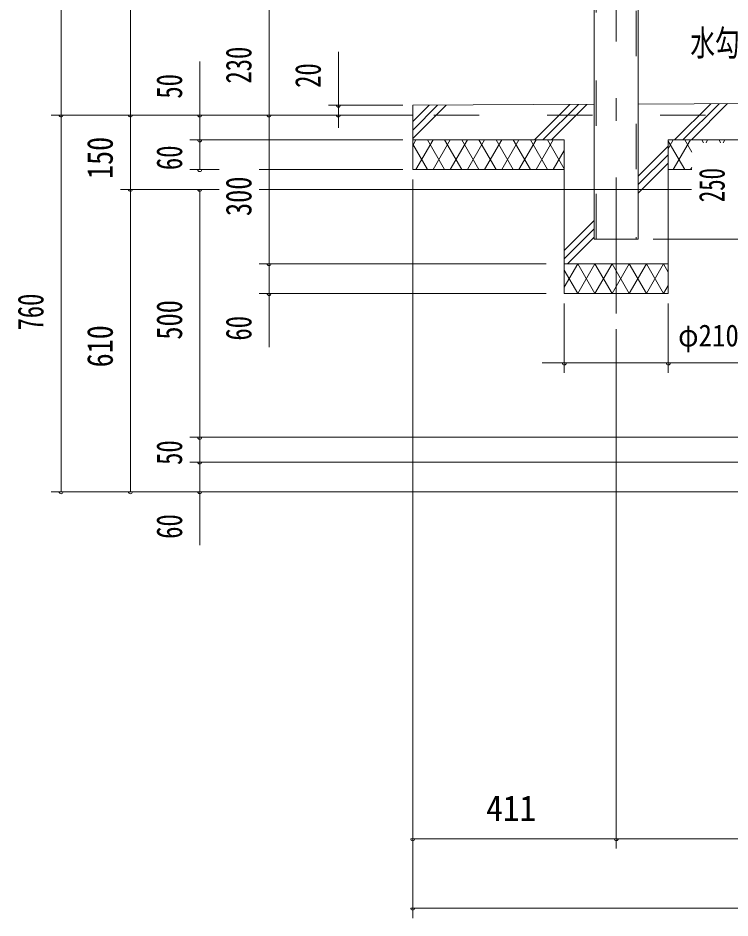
# Model space of a CAD drawing. Units: millimetres, scale not verified. Extents: x -34085 to 34091, y -14700 to 14700.
# Drawn here: x 14092 to 19124, y -4137 to 2219 of the extents above; entities that cross this region are included whole.
import ezdxf
from ezdxf.enums import TextEntityAlignment as Align

# ---------------------------------------------------------------- set-up
doc = ezdxf.new("R2010")
doc.units = ezdxf.units.MM
doc.header["$LTSCALE"] = 80
doc.linetypes.add('USER2', pattern=[10, 4, -6])
doc.linetypes.add('USER3', pattern=[24, 12, -5, 2, -5])
for name, color, linetype, lineweight in [('0-6_2-02BOLD', 7, 'Continuous', 18), ('0-7_2-12HIDDEN', 3, 'USER2', 18), ('0-8_2-22CENTER', 3, 'USER3', 18), ('0-A_2-52DIM', 3, 'Continuous', 18), ('0-B_2-62HATCH', 2, 'Continuous', 18)]:
    doc.layers.add(name, color=color, linetype=linetype, lineweight=lineweight)
doc.styles.add('ＭＳ ゴシック', font='')
doc.styles.get('ＭＳ ゴシック').set_extended_font_data('MS Gothic')

msp = doc.modelspace()

# ---------------------------------------------------------------- linework, layer by layer
at = {"layer": '0-6_2-02BOLD'}
for p, q in [((18163.92, 657.9), (18163.92, 5487.9)), ((16881.34, 1602.9), (18163.92, 1609.28)), ((18475.77, 1610.84), (23182.92, 1634.25)), ((16881.34, 1532.9), (16356.34, 1532.9)), ((18853.65, 1147.9), (18687.25, 1147.9)), ((18687.25, 482.9), (17952.24, 482.9))]:
    msp.add_line(p, q, dxfattribs=at)
for points in [[(18475.77, 5487.9), (18475.77, 657.9), (18163.82, 657.9)], [(17952.24, 1147.9), (16881.34, 1147.9), (16881.34, 1602.9)], [(22516.34, 1357.9), (18687.25, 1357.9), (18687.25, 272.9), (17952.24, 272.9), (17952.24, 1357.9), (16881.34, 1357.9)]]:
    msp.add_lwpolyline(points, dxfattribs=at)
at = {"layer": '0-7_2-12HIDDEN'}
for p, q in [((18178.62, 657.9), (18178.62, 5470.4)), ((18461.06, 5470.4), (18461.06, 657.9)), ((30951.34, 1532.9), (16881.34, 1532.9))]:
    msp.add_line(p, q, dxfattribs=at)
at = {"layer": '0-8_2-22CENTER'}
msp.add_line((18319.85, 132.9), (18319.85, 5775.85), dxfattribs=at)
at = {"layer": '0-A_2-52DIM'}
for p, q in [((14396.34, 1532.9), (14396.34, 9124.4)), ((14886.34, 9124.4), (14886.34, -1127.1)), ((15866.34, 1532.9), (15866.34, 5417.9)), ((16356.36, 1443.48), (16356.36, 1980.9)), ((15376.35, 1910.9), (15376.35, 1147.9)), ((16811.34, 1602.9), (16286.35, 1602.9)), ((16370.36, 1602.9), (16342.36, 1602.9)), ((16356.36, 1532.9), (14326.35, 1532.9)), ((14410.35, 1532.9), (14382.35, 1532.9)), ((14396.35, -1127.1), (14396.35, 1532.9)), ((14900.35, 1532.9), (14872.35, 1532.9)), ((15390.35, 1532.9), (15362.35, 1532.9)), ((15880.34, 1532.9), (15852.34, 1532.9)), ((15866.35, -105.1), (15866.35, 1532.9)), ((16370.34, 1532.9), (16342.34, 1532.9)), ((15306.34, 1357.9), (16811.34, 1357.9)), ((15390.35, 1357.9), (15362.35, 1357.9)), ((15306.34, 1147.9), (15513.73, 1147.9)), ((15390.35, 1147.9), (15362.35, 1147.9)), ((15796.35, 1147.9), (16811.34, 1147.9)), ((16881.36, 1077.9), (16881.36, -4137.1)), ((14816.35, 1007.9), (15513.73, 1007.9)), ((14900.34, 1007.91), (14872.34, 1007.91)), ((15390.35, 1007.9), (15362.35, 1007.9)), ((15376.35, 1007.9), (15376.35, -1505.1)), ((18851.96, 1007.9), (15796.35, 1007.9)), ((18580.67, 657.9), (19280.67, 657.9)), ((15796.35, 482.9), (17825.05, 482.9)), ((15880.35, 482.9), (15852.35, 482.9)), ((17825.05, 272.9), (15796.35, 272.9)), ((15880.35, 272.9), (15852.35, 272.9)), ((17952.24, 202.9), (17952.24, -287.1)), ((18687.25, -287.1), (18687.25, 202.9)), ((18319.85, -3647.1), (18319.85, 20.87)), ((17796.77, -217.1), (19579.75, -217.1)), ((17966.24, -217.1), (17938.24, -217.1)), ((18701.25, -217.1), (18673.25, -217.1)), ((21186.34, -742.1), (15306.34, -742.1)), ((15390.35, -742.1), (15362.35, -742.1)), ((15306.34, -917.1), (21186.34, -917.1)), ((15390.35, -917.1), (15362.35, -917.1)), ((21186.34, -1127.1), (14326.34, -1127.1)), ((14410.35, -1127.1), (14382.35, -1127.1)), ((14900.34, -1127.1), (14872.34, -1127.1)), ((15390.35, -1127.1), (15362.35, -1127.1)), ((16895.36, -3577.1), (16867.36, -3577.1)), ((30951.35, -3577.1), (16881.36, -3577.1)), ((18333.85, -3577.1), (18305.85, -3577.1)), ((16895.36, -4067.1), (16867.36, -4067.1)), ((16881.36, -4067.1), (30951.35, -4067.1))]:
    msp.add_line(p, q, dxfattribs=at)
for centre in [(16356.36, 1602.9), (14396.35, 1532.9), (14886.35, 1532.9), (15376.35, 1532.9), (15866.34, 1532.9), (16356.34, 1532.9), (15376.35, 1357.9), (15376.35, 1147.9), (14886.34, 1007.91), (15376.35, 1007.9), (15866.35, 482.9), (15866.35, 272.9), (17952.24, -217.1), (18687.25, -217.1), (15376.35, -742.1), (15376.35, -917.1), (14396.35, -1127.1), (14886.34, -1127.1), (15376.35, -1127.1), (16881.36, -3577.1), (18319.85, -3577.1), (16881.36, -4067.1)]:
    msp.add_arc(centre, 14, 180, 0, dxfattribs=at)
at = {"layer": '0-B_2-62HATCH'}
for p, q in [((16881.34, 1368.15), (17117.27, 1604.08)), ((17057.58, 1603.78), (16881.34, 1427.54)), ((16881.34, 1486.94), (16997.89, 1603.48)), ((17742.26, 1357.9), (17992.79, 1608.43)), ((18052.49, 1608.73), (17801.65, 1357.9)), ((17861.05, 1357.9), (18112.17, 1609.03)), ((18732.2, 1357.9), (18987.69, 1613.38)), ((19047.37, 1613.68), (18791.6, 1357.9)), ((19107.08, 1613.98), (18851, 1357.9)), ((16881.34, 1317.95), (16904.42, 1357.9)), ((17025.66, 1357.9), (16904.42, 1147.9)), ((17106.48, 1147.9), (16985.25, 1357.9)), ((17146.9, 1357.9), (17025.66, 1147.9)), ((17106.48, 1357.9), (17227.73, 1147.9)), ((17268.15, 1357.9), (17146.9, 1147.9)), ((17348.97, 1147.9), (17227.73, 1357.9)), ((17268.15, 1147.9), (17389.39, 1357.9)), ((17348.97, 1357.9), (17470.22, 1147.9)), ((17510.63, 1357.9), (17389.39, 1147.9)), ((17591.46, 1147.9), (17470.22, 1357.9)), ((17510.63, 1147.9), (17631.88, 1357.9)), ((17591.46, 1357.9), (17712.7, 1147.9)), ((17753.11, 1357.9), (17631.88, 1147.9)), ((17833.94, 1147.9), (17712.7, 1357.9)), ((17753.11, 1147.9), (17874.36, 1357.9)), ((17952.24, 1153.01), (17833.95, 1357.9)), ((18687.25, 1295.86), (18723.07, 1357.9)), ((18803.9, 1147.9), (18687.25, 1349.95)), ((18844.32, 1357.9), (18723.07, 1147.9)), ((18803.9, 1357.9), (18853.65, 1271.74)), ((18936.46, 1338.29), (18925.15, 1357.9)), ((18965.56, 1357.9), (18954.24, 1338.29)), ((19057.72, 1338.29), (19046.39, 1357.9)), ((19086.8, 1357.9), (19075.49, 1338.29)), ((16985.25, 1147.9), (16881.34, 1327.86)), ((17952.24, 1282.79), (17874.36, 1147.9)), ((18687.25, 1312.94), (18475.77, 1101.47)), ((18475.77, 1042.06), (18687.25, 1253.55)), ((18687.25, 1194.15), (18475.77, 982.68)), ((18853.65, 1164.06), (18844.32, 1147.9)), ((18163.92, 789.61), (17952.24, 577.94)), ((17952.24, 518.53), (18163.92, 730.21)), ((18163.92, 670.83), (17975.99, 482.9)), ((18411.28, 482.9), (18532.54, 272.9)), ((18532.54, 482.9), (18411.29, 272.9)), ((18532.54, 272.9), (18653.77, 482.9)), ((18653.77, 272.9), (18532.54, 482.9)), ((18653.77, 482.9), (18687.25, 424.9)), ((18687.25, 330.89), (18653.77, 272.9))]:
    msp.add_line(p, q, dxfattribs=at)
for points in [[(17952.24, 437.98), (18047.55, 272.9), (18168.79, 482.9), (18290.04, 272.9), (18411.28, 482.9)], [(18411.28, 272.9), (18290.04, 482.9), (18168.79, 272.9), (18047.55, 482.9), (17952.24, 317.83)]]:
    msp.add_lwpolyline(points, dxfattribs=at)

# ---------------------------------------------------------------- texts
at = {"layer": '0-A_2-52DIM', "color": 7, "style": 'ＭＳ ゴシック'}
for s, height, width, p in [('水勾配\u3000１／２００', 182.3, 0.7, (18843.74, 1897.56)), ('φ210', 155, 0.9, (18757.25, -147.1)), ('411', 182.3, 0.95, (17400.09, -3507.1))]:
    msp.add_text(s, height=height, dxfattribs=dict(at, width=width)).set_placement(p, align=Align.BOTTOM_LEFT)
for s, width, p in [('230', 0.7, (15796.34, 1755.66)), ('20', 0.7, (16286.35, 1725.66)), ('50', 0.7, (15306.34, 1649.5)), ('150', 0.8, (14816.35, 1082.12)), ('60', 0.7, (15306.34, 1144.94)), ('250', 0.65, (19140.67, 917.84)), ('300', 0.75, (15796.35, 820.16)), ('760', 0.7, (14326.34, 11.97)), ('500', 0.75, (15306.34, -52.52)), ('60', 0.7, (15796.35, -59.06)), ('610', 0.8, (14816.35, -248.41)), ('50', 0.7, (15306.34, -937)), ('60', 0.7, (15306.34, -1459.06))]:
    msp.add_text(s, height=182.3, rotation=90, dxfattribs=dict(at, width=width)).set_placement(p, align=Align.BOTTOM_LEFT)

doc.saveas('drawing.dxf')
